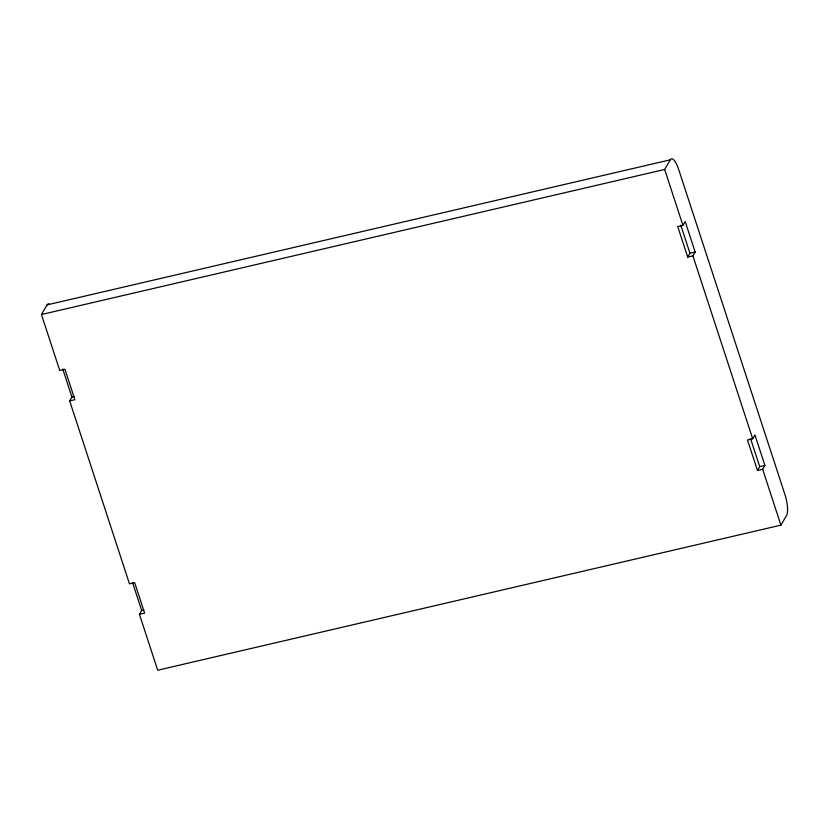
<?xml version="1.0" encoding="UTF-8"?>
<svg xmlns="http://www.w3.org/2000/svg" width="829" height="829" viewBox="0 0 829 829"><rect width="100%" height="100%" fill="white"/><g stroke="black" fill="none" stroke-linecap="round" stroke-linejoin="round"><path stroke-width="1.24" d="M47.056 304.896L670.278 159.831A16.704 4.798 76.9 0 1 678.619 169.303L784.918 494.498A16.704 4.798 76.9 0 1 786.534 515.524L780.918 525.151L157.707 670.215L139.438 614.32L144.629 613.108L134.661 582.621L129.469 583.834L69.688 400.915L74.879 399.702L64.911 369.216L59.719 370.428L41.45 314.533L47.056 304.896A16.704 4.798 76.9 0 1 49.408 304.056M69.688 400.915L71.926 397.06L74.009 396.573M139.438 614.32L141.676 610.465L143.759 609.989M41.45 314.533L664.661 169.468L670.278 159.831M682.93 225.364L685.179 221.509L695.148 251.995L692.899 255.85L687.707 257.052L677.739 226.566L682.93 225.364L664.661 169.468M687.707 257.052L689.946 253.208L695.148 251.995M752.691 438.769L754.929 434.914L764.898 465.401L762.649 469.255L757.457 470.468L747.499 439.981L752.691 438.769L692.899 255.85M757.457 470.468L759.706 466.613L764.898 465.401M762.649 469.255L780.918 525.151M680.785 225.156L689.946 253.208M750.535 438.562L759.706 466.613M62.755 369.009L71.926 397.06M132.516 582.424L141.676 610.465"/></g></svg>
